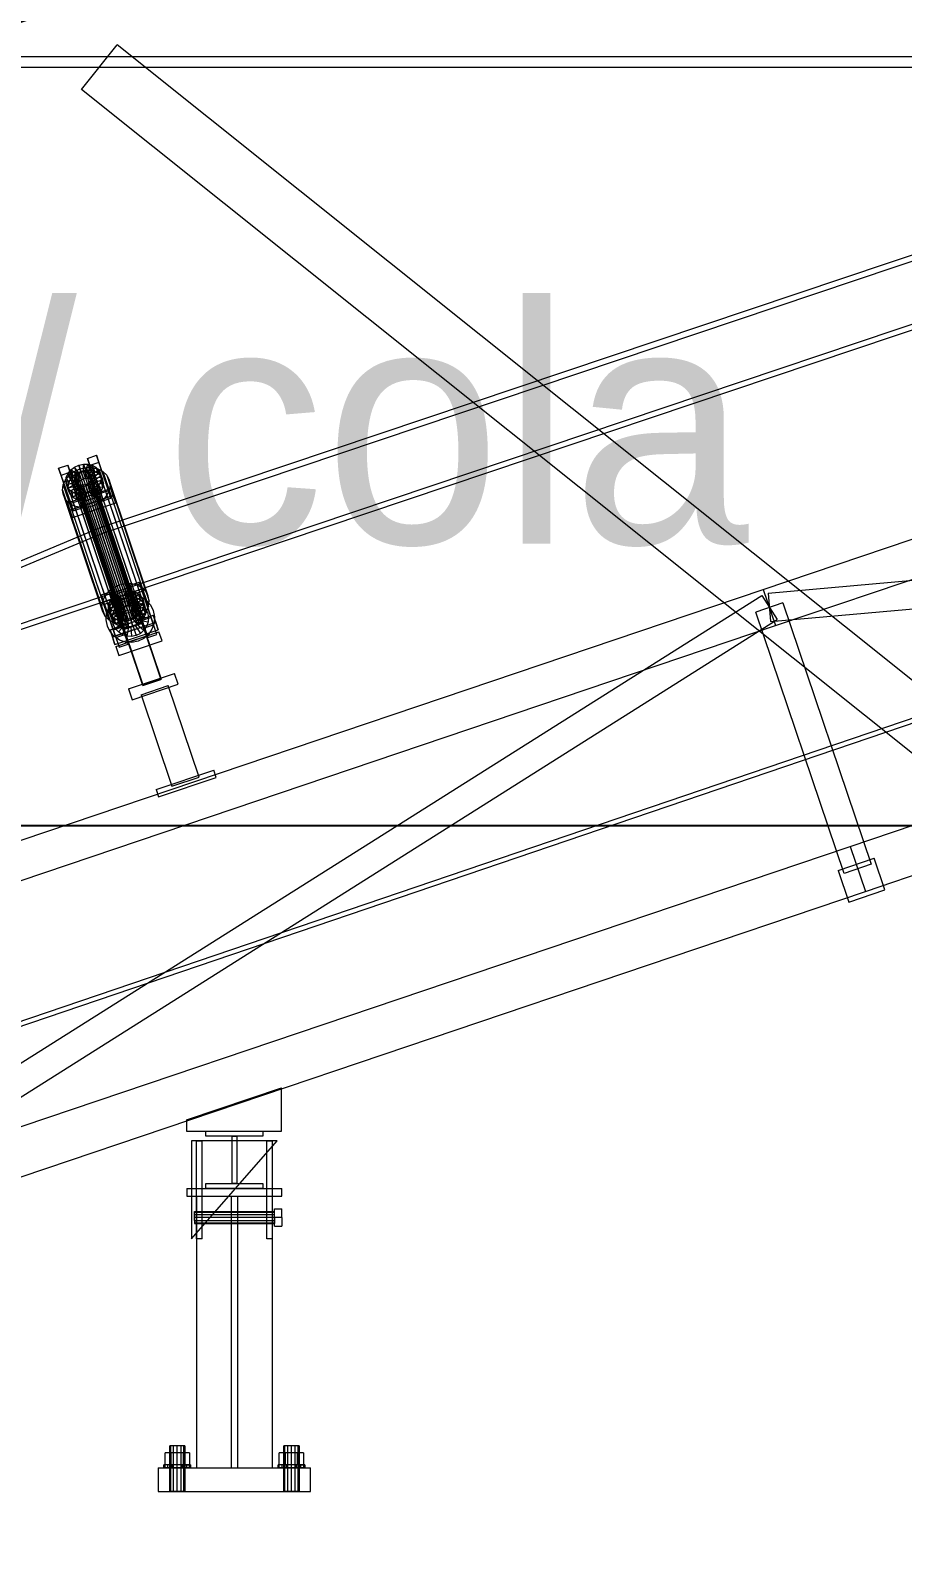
# Model space of a CAD drawing. Header units: millimetres. Extents: x -191664 to 191490, y -197311 to 10263.
# Drawn here: x 2700 to 3616, y -76 to 1535 of the extents above; entities that cross this region are included whole.
import ezdxf

# ---------------------------------------------------------------- set-up
doc = ezdxf.new("R2010")
doc.units = ezdxf.units.MM
for name, color, linetype, lineweight in [('COTAS_ENVOLVENTE_P', 1, 'Continuous', 0), ('COTAS_O', 1, 'Continuous', 0), ('COTAS_P', 1, 'Continuous', 0), ('lateral_C01', 7, 'Continuous', 0), ('lateral_tolva', 7, 'Continuous', 0), ('TEXTOS', 4, 'Continuous', 0)]:
    doc.layers.add(name, color=color, linetype=linetype, lineweight=lineweight)
doc.dimstyles.new('PLANTA_100', dxfattribs={"dimtxt": 250, "dimasz": 150, "dimexe": 150, "dimexo": 80, "dimgap": 100, "dimtad": 1, "dimtih": 1, "dimtoh": 1, "dimdec": 1, "dimdsep": 46, "dimcen": 0.09, "dimclrd": 1, "dimclre": 1, "dimclrt": 1, "dimadec": 0, "dimazin": 0, "dimtfac": 1, "dimtdec": 4, "dimtofl": 0, "dimtmove": 0, "dimatfit": 3, "dimfxl": 1, "dimtolj": 1, "dimtzin": 0, "dimarcsym": 0})

# ---------------------------------------------------------------- blocks, each defined once
blk = doc.blocks.new('*D4')
at = {"layer": 'COTAS_ENVOLVENTE_P', "color": 1, "lineweight": -2, "transparency": 16777216}
for p, q in [((0, -80), (0, -3250)), ((58855.1, -80), (58855.1, -3250)), ((150, -3100), (58705.1, -3100))]:
    blk.add_line(p, q, dxfattribs=at)
at = {"layer": 'COTAS_ENVOLVENTE_P', "color": 1, "transparency": 16777216}
for points in [[(150, -3075), (150, -3125), (0, -3100)], [(58705.1, -3075), (58705.1, -3125), (58855.1, -3100)]]:
    blk.add_solid(points, dxfattribs=at)
at = {"layer": 'Defpoints', "color": 0, "transparency": 16777216}
for p in [(0, 0), (58855.1, 0), (58855.1, -3100)]:
    blk.add_point(p, dxfattribs=at)
blk = doc.blocks.new('*D6')
at = {"layer": 'COTAS_P', "color": 1, "lineweight": -2, "transparency": 16777216}
for p, q in [((10918.9, 3565.8), (10640.4, 4390)), ((1835.3, 1255.9), (10546.3, 4199.9)), ((1923.7, 525.8), (1645.2, 1350))]:
    blk.add_line(p, q, dxfattribs=at)
at = {"layer": 'COTAS_P', "color": 1, "transparency": 16777216}
for points in [[(10538.3, 4223.6), (10554.3, 4176.2), (10688.4, 4247.9)], [(1827.3, 1279.6), (1843.3, 1232.2), (1693.2, 1207.9)]]:
    blk.add_solid(points, dxfattribs=at)
at = {"layer": 'Defpoints', "color": 0, "transparency": 16777216}
for p in [(10688.4, 4247.9), (10944.5, 3490.1), (1949.4, 450)]:
    blk.add_point(p, dxfattribs=at)
blk = doc.blocks.new('*D10')
at = {"layer": 'COTAS_O', "color": 1, "lineweight": -2, "transparency": 16777216}
for p, q in [((349.2, 1520), (349.2, 550)), ((3799.2, 1520), (3799.2, 550)), ((499.2, 700), (3649.2, 700))]:
    blk.add_line(p, q, dxfattribs=at)
at = {"layer": 'COTAS_O', "color": 1, "transparency": 16777216}
for points in [[(499.2, 725), (499.2, 675), (349.2, 700)], [(3649.2, 725), (3649.2, 675), (3799.2, 700)]]:
    blk.add_solid(points, dxfattribs=at)
at = {"layer": 'Defpoints', "color": 0, "transparency": 16777216}
for p in [(349.2, 1600), (3799.2, 1600), (3799.2, 700)]:
    blk.add_point(p, dxfattribs=at)
blk = doc.blocks.new('*D21')
at = {"layer": 'COTAS_P', "color": 1, "lineweight": -2, "transparency": 16777216}
for p, q in [((0, -80), (0, -2350)), ((58117.1, -80), (58117.1, -2350)), ((150, -2200), (57967.1, -2200))]:
    blk.add_line(p, q, dxfattribs=at)
at = {"layer": 'COTAS_P', "color": 1, "transparency": 16777216}
for points in [[(150, -2175), (150, -2225), (0, -2200)], [(57967.1, -2175), (57967.1, -2225), (58117.1, -2200)]]:
    blk.add_solid(points, dxfattribs=at)
at = {"layer": 'Defpoints', "color": 0, "transparency": 16777216}
for p in [(0, 0), (58117.1, 0), (58117.1, -2200)]:
    blk.add_point(p, dxfattribs=at)

msp = doc.modelspace()

# ---------------------------------------------------------------- linework, layer by layer
at = {"layer": 'lateral_C01', "color": 251, "true_color": 0x586d65}
for p, q in [((2012.49, 264.24), (11002.45, 3319.63)), ((2014.1, 259.5), (11004.06, 3314.9))]:
    msp.add_line(p, q, dxfattribs=at)
at = {"layer": 'lateral_C01', "color": 139, "true_color": 0x345e4e}
for p, q in [((3701.64, 1324.81), (2772.69, 1012.62)), ((2774.6, 1006.93), (3703.55, 1319.12)), ((2794.62, 947.38), (3723.56, 1259.56)), ((3725.48, 1253.87), (2796.53, 941.69)), ((2772.69, 1012.62), (1884.95, 641.67)), ((1886.86, 635.98), (2774.6, 1006.93)), ((2794.62, 947.38), (2772.69, 1012.62)), ((2772.69, 1012.62), (2774.6, 1006.93)), ((2774.6, 1006.93), (2796.53, 941.69)), ((1884.95, 641.67), (2794.62, 947.38)), ((2796.53, 941.69), (1886.86, 635.98))]:
    msp.add_line(p, q, dxfattribs=at)
at = {"layer": 'lateral_C01', "color": 139, "true_color": 0x354b57}
for p, q in [((3469.93, 948.07), (4606.77, 1332.28)), ((3482.74, 910.17), (4619.57, 1294.38)), ((2759.66, 1085.78), (2769.13, 1088.98)), ((2762.22, 1078.17), (2759.66, 1085.78)), ((2759.66, 1085.78), (2772.28, 1048.54)), ((2771.69, 1081.37), (2762.22, 1078.17)), ((2769.13, 1088.98), (2771.69, 1081.37)), ((2781.75, 1051.74), (2769.13, 1088.98)), ((2771.69, 1081.37), (2784.31, 1044.13)), ((2729.34, 1075.53), (2738.82, 1078.74)), ((2731.9, 1067.92), (2729.34, 1075.53)), ((2729.34, 1075.53), (2741.96, 1038.29)), ((2741.37, 1071.12), (2731.9, 1067.92)), ((2744.52, 1030.68), (2731.9, 1067.92)), ((2738.82, 1078.74), (2741.37, 1071.12)), ((2751.44, 1041.5), (2738.82, 1078.74)), ((2741.37, 1071.12), (2754, 1033.88)), ((2774.84, 1040.93), (2762.22, 1078.17)), ((2738.6, 1038.89), (2784.07, 1054.25)), ((2781.75, 1051.74), (2772.28, 1048.54)), ((2772.28, 1048.54), (2774.84, 1040.93)), ((2784.31, 1044.13), (2781.75, 1051.74)), ((2784.07, 1054.25), (2786.63, 1046.64)), ((2786.7, 1046.5), (2784.07, 1054.25)), ((3475.01, 944.06), (4704.69, 1053.54)), ((3561.18, 678.07), (4698.01, 1062.28)), ((2741.15, 1031.27), (2738.6, 1038.89)), ((2738.6, 1038.89), (2741.22, 1031.13)), ((2786.63, 1046.64), (2741.15, 1031.27)), ((2786.7, 1046.5), (2741.22, 1031.13)), ((2751.44, 1041.5), (2741.96, 1038.29)), ((2741.96, 1038.29), (2744.52, 1030.68)), ((2743.78, 1023.52), (2789.26, 1038.88)), ((2744.52, 1030.68), (2754, 1033.88)), ((2754, 1033.88), (2751.44, 1041.5)), ((2753.1, 1039.68), (2772.04, 1046.09)), ((2753.18, 1039.44), (2753.1, 1039.68)), ((2817.97, 847.73), (2753.1, 1039.68)), ((2772.13, 1045.85), (2753.18, 1039.44)), ((2818.05, 847.49), (2753.18, 1039.44)), ((2772.04, 1046.09), (2772.13, 1045.85)), ((2836.92, 854.14), (2772.04, 1046.09)), ((2772.13, 1045.85), (2837, 853.9)), ((2774.84, 1040.93), (2784.31, 1044.13)), ((2786.63, 1046.64), (2789.26, 1038.88)), ((2789.26, 1038.88), (2786.7, 1046.5)), ((2743.78, 1023.52), (2741.15, 1031.27)), ((2741.22, 1031.13), (2743.78, 1023.52)), ((3477.67, 914.18), (4707.35, 1023.66)), ((3577.19, 630.7), (4714.02, 1014.91)), ((2804.42, 952.57), (2813.9, 955.78)), ((2806.98, 944.96), (2804.42, 952.57)), ((2804.42, 952.57), (2817.04, 915.33)), ((2813.9, 955.78), (2816.46, 948.16)), ((2826.52, 918.54), (2813.9, 955.78)), ((2333.1, 563.86), (3469.93, 948.07)), ((2424.35, 282.86), (3468.33, 941.81)), ((2774.11, 942.33), (2783.58, 945.53)), ((2776.67, 934.72), (2774.11, 942.33)), ((2774.11, 942.33), (2786.73, 905.09)), ((2786.14, 937.92), (2776.67, 934.72)), ((2777.4, 932.69), (2786.88, 935.89)), ((2783.58, 945.53), (2786.14, 937.92)), ((2796.2, 908.29), (2783.58, 945.53)), ((2786.14, 937.92), (2798.76, 900.68)), ((2802.24, 890.42), (2786.88, 935.89)), ((2816.46, 948.16), (2806.98, 944.96)), ((2819.6, 907.72), (2806.98, 944.96)), ((2807.72, 942.94), (2817.19, 946.14)), ((2807.72, 942.94), (2823.09, 897.46)), ((2816.46, 948.16), (2829.08, 910.92)), ((2832.56, 900.66), (2817.19, 946.14)), ((3468.33, 941.81), (3484.34, 916.44)), ((3469.93, 948.07), (3482.74, 910.17)), ((3475.01, 944.06), (3477.67, 914.18)), ((2789.29, 897.48), (2776.67, 934.72)), ((2777.4, 932.69), (2792.77, 887.22)), ((2783.36, 905.68), (2828.83, 921.05)), ((2828.83, 921.05), (2831.39, 913.44)), ((2831.46, 913.29), (2828.83, 921.05)), ((3490.55, 933.92), (3462.13, 924.32)), ((3554.98, 649.58), (3462.13, 924.32)), ((3490.55, 933.92), (3583.4, 659.19)), ((2345.91, 525.97), (3482.74, 910.17)), ((2440.36, 257.49), (3484.34, 916.44)), ((2785.92, 898.07), (2783.36, 905.68)), ((2783.36, 905.68), (2785.99, 897.92)), ((2831.39, 913.44), (2785.92, 898.07)), ((2831.46, 913.29), (2785.99, 897.92)), ((2796.2, 908.29), (2786.73, 905.09)), ((2786.73, 905.09), (2789.29, 897.48)), ((2788.55, 890.31), (2834.02, 905.68)), ((2789.29, 888.15), (2834.76, 903.52)), ((2798.76, 900.68), (2796.2, 908.29)), ((2797.77, 906.75), (2816.72, 913.15)), ((2798.04, 905.96), (2797.77, 906.75)), ((2817.65, 847.93), (2797.77, 906.75)), ((2816.98, 912.37), (2798.04, 905.96)), ((2817.92, 847.14), (2798.04, 905.96)), ((2816.72, 913.15), (2816.98, 912.37)), ((2836.6, 854.33), (2816.72, 913.15)), ((2816.98, 912.37), (2836.87, 853.55)), ((2826.52, 918.54), (2817.04, 915.33)), ((2817.04, 915.33), (2819.6, 907.72)), ((2819.6, 907.72), (2829.08, 910.92)), ((2829.08, 910.92), (2826.52, 918.54)), ((2831.39, 913.44), (2834.02, 905.68)), ((2834.02, 905.68), (2831.46, 913.29)), ((2837.96, 894.05), (2834.76, 903.52)), ((2788.55, 890.31), (2785.92, 898.07)), ((2785.99, 897.92), (2788.55, 890.31)), ((2789.29, 897.48), (2798.76, 900.68)), ((2789.29, 888.15), (2792.49, 878.68)), ((2792.49, 878.68), (2837.96, 894.05)), ((2792.77, 887.22), (2802.24, 890.42)), ((2821.5, 899.04), (2802.55, 892.63)), ((2817.79, 847.54), (2802.55, 892.63)), ((2821.5, 899.04), (2836.74, 853.94)), ((2823.09, 897.46), (2832.56, 900.66)), ((2802.88, 843.56), (2851.01, 859.82)), ((2836.6, 854.33), (2817.65, 847.93)), ((2836.87, 853.55), (2836.6, 854.33)), ((2854.85, 848.45), (2851.01, 859.82)), ((2802.88, 843.56), (2806.72, 832.19)), ((2806.72, 832.19), (2854.85, 848.45)), ((2815.94, 837.41), (2844.36, 847.02)), ((2817.65, 847.93), (2817.92, 847.14)), ((2836.74, 853.94), (2817.79, 847.54)), ((2817.92, 847.14), (2836.87, 853.55)), ((2836.92, 854.14), (2817.97, 847.73)), ((2817.97, 847.73), (2818.05, 847.49)), ((2818.05, 847.49), (2837, 853.9)), ((2837, 853.9), (2836.92, 854.14)), ((2876.88, 750.8), (2844.36, 847.02)), ((2815.94, 837.41), (2848.45, 741.2)), ((2831.71, 737.65), (2892.34, 758.14)), ((2894.9, 750.56), (2892.34, 758.14)), ((2834.27, 730.07), (2894.9, 750.56)), ((2848.45, 741.2), (2876.88, 750.8)), ((2831.71, 737.65), (2834.27, 730.07)), ((2424.35, 293.86), (3561.18, 678.07)), ((3561.18, 678.07), (3577.19, 630.7)), ((3548.64, 652.72), (3586.54, 665.53)), ((3597.74, 632.37), (3586.54, 665.53)), ((3548.64, 652.72), (3559.85, 619.56)), ((3583.4, 659.19), (3554.98, 649.58)), ((2440.36, 246.49), (3577.19, 630.7)), ((3559.85, 619.56), (3597.74, 632.37)), ((2884.04, 373.63), (2884.04, 378.63)), ((2884.04, 378.63), (2944.04, 378.63)), ((2944.04, 373.63), (2884.04, 373.63)), ((2911.54, 323.63), (2911.54, 373.63)), ((2911.54, 373.63), (2916.54, 373.63)), ((2916.54, 373.63), (2916.54, 323.63)), ((2944.04, 378.63), (2944.04, 373.63)), ((2884.04, 318.63), (2884.04, 323.63)), ((2884.04, 323.63), (2944.04, 323.63)), ((2916.54, 323.63), (2911.54, 323.63)), ((2944.04, 323.63), (2944.04, 318.63)), ((2874.04, 310.63), (2954.04, 310.63)), ((2874.04, 310.63), (2874.04, 25)), ((2944.04, 318.63), (2884.04, 318.63)), ((2910.54, 310.63), (2917.54, 310.63)), ((2910.54, 310.63), (2910.54, 25)), ((2917.54, 25), (2917.54, 310.63)), ((2954.04, 25), (2954.04, 310.63)), ((2874.04, 25), (2954.04, 25)), ((2910.54, 25), (2917.54, 25))]:
    msp.add_line(p, q, dxfattribs=at)
at = {"layer": 'lateral_C01', "color": 252, "true_color": 0x83939a}
for p, q in [((2736.65, 1063.35), (2740.58, 1068.17)), ((2740.58, 1068.17), (2745.71, 1072.1)), ((2740.58, 1068.17), (2781.69, 945.84)), ((2745.71, 1072.1), (2751.71, 1074.88)), ((2745.71, 1072.1), (2786.82, 949.77)), ((2751.71, 1074.88), (2758.17, 1076.31)), ((2751.71, 1074.88), (2792.82, 952.54)), ((2758.17, 1076.31), (2764.64, 1076.3)), ((2758.17, 1076.31), (2799.28, 953.98)), ((2764.64, 1076.3), (2770.68, 1074.85)), ((2764.64, 1076.3), (2805.75, 953.97)), ((2770.68, 1074.85), (2775.89, 1072.07)), ((2770.68, 1074.85), (2811.8, 952.52)), ((2775.89, 1072.07), (2779.91, 1068.13)), ((2775.89, 1072.07), (2817, 949.73)), ((2779.91, 1068.13), (2782.45, 1063.3)), ((2779.91, 1068.13), (2821.02, 945.79)), ((2733.42, 1052.42), (2734.21, 1057.98)), ((2734.33, 1047.04), (2733.42, 1052.42)), ((2733.42, 1052.42), (2774.53, 930.08)), ((2734.21, 1057.98), (2736.65, 1063.35)), ((2734.21, 1057.98), (2775.32, 935.65)), ((2736.65, 1063.35), (2777.77, 941.02)), ((2782.57, 1052.36), (2780.13, 1046.99)), ((2782.45, 1063.3), (2783.36, 1057.93)), ((2823.57, 940.97), (2782.45, 1063.3)), ((2783.36, 1057.93), (2782.57, 1052.36)), ((2782.57, 1052.36), (2823.68, 930.03)), ((2783.36, 1057.93), (2824.47, 935.59)), ((2736.88, 1042.22), (2734.33, 1047.04)), ((2734.33, 1047.04), (2775.44, 924.71)), ((2740.89, 1038.27), (2736.88, 1042.22)), ((2736.88, 1042.22), (2777.99, 919.88)), ((2746.1, 1035.49), (2740.89, 1038.27)), ((2740.89, 1038.27), (2782, 915.94)), ((2752.14, 1034.04), (2746.1, 1035.49)), ((2746.1, 1035.49), (2787.21, 913.15)), ((2758.61, 1034.03), (2752.14, 1034.04)), ((2752.14, 1034.04), (2793.25, 911.71)), ((2765.07, 1035.46), (2758.61, 1034.03)), ((2758.61, 1034.03), (2799.73, 911.7)), ((2771.07, 1038.24), (2765.07, 1035.46)), ((2765.07, 1035.46), (2806.18, 913.13)), ((2776.21, 1042.17), (2771.07, 1038.24)), ((2771.07, 1038.24), (2812.18, 915.91)), ((2780.13, 1046.99), (2776.21, 1042.17)), ((2776.21, 1042.17), (2817.32, 919.84)), ((2780.13, 1046.99), (2821.24, 924.66)), ((2792.82, 952.54), (2786.82, 949.77)), ((2799.28, 953.98), (2792.82, 952.54)), ((2805.75, 953.97), (2799.28, 953.98)), ((2811.8, 952.52), (2805.75, 953.97)), ((2817, 949.73), (2811.8, 952.52)), ((2775.32, 935.65), (2774.53, 930.08)), ((2777.77, 941.02), (2775.32, 935.65)), ((2781.69, 945.84), (2777.77, 941.02)), ((2786.82, 949.77), (2781.69, 945.84)), ((2785.59, 934.4), (2790.58, 938.76)), ((2790.58, 938.76), (2796.53, 941.69)), ((2796.53, 941.69), (2803.03, 942.97)), ((2803.03, 942.97), (2809.65, 942.53)), ((2809.65, 942.53), (2815.93, 940.39)), ((2815.93, 940.39), (2821.43, 936.7)), ((2821.02, 945.79), (2817, 949.73)), ((2823.57, 940.97), (2821.02, 945.79)), ((2821.43, 936.7), (2825.8, 931.71)), ((2824.47, 935.59), (2823.57, 940.97)), ((2823.68, 930.03), (2824.47, 935.59)), ((2774.53, 930.08), (2775.44, 924.71)), ((2775.44, 924.71), (2777.99, 919.88)), ((2777.99, 919.88), (2782, 915.94)), ((2779.31, 916), (2779.76, 922.61)), ((2779.76, 922.61), (2781.9, 928.89)), ((2781.9, 928.89), (2785.59, 934.4)), ((2812.18, 915.91), (2817.32, 919.84)), ((2817.32, 919.84), (2821.24, 924.66)), ((2821.24, 924.66), (2823.68, 930.03)), ((2825.8, 931.71), (2828.72, 925.76)), ((2828.72, 925.76), (2830.01, 919.25)), ((2830.01, 919.25), (2829.57, 912.64)), ((2780.6, 909.49), (2779.31, 916)), ((2783.52, 903.54), (2780.6, 909.49)), ((2782, 915.94), (2787.21, 913.15)), ((2787.89, 898.55), (2783.52, 903.54)), ((2787.21, 913.15), (2793.25, 911.71)), ((2793.25, 911.71), (2799.73, 911.7)), ((2799.73, 911.7), (2806.18, 913.13)), ((2806.18, 913.13), (2812.18, 915.91)), ((2827.43, 906.36), (2823.74, 900.85)), ((2829.57, 912.64), (2827.43, 906.36)), ((2793.4, 894.86), (2787.89, 898.55)), ((2799.67, 892.72), (2793.4, 894.86)), ((2806.29, 892.28), (2799.67, 892.72)), ((2812.79, 893.56), (2806.29, 892.28)), ((2818.74, 896.49), (2812.79, 893.56)), ((2823.74, 900.85), (2818.74, 896.49))]:
    msp.add_line(p, q, dxfattribs=at)
at = {"layer": 'lateral_C01', "color": 155, "true_color": 0x617580}
for p, q in [((2736.79, 1061.81), (2737.38, 1065.97)), ((2737.38, 1065.97), (2739.21, 1069.99)), ((2746.9, 1064.87), (2737.38, 1065.97)), ((2737.38, 1065.97), (2739.57, 1059.45)), ((2739.21, 1069.99), (2742.14, 1073.59)), ((2747.77, 1066.77), (2739.21, 1069.99)), ((2739.21, 1069.99), (2741.4, 1063.47)), ((2744.33, 1067.07), (2741.4, 1063.47)), ((2742.14, 1073.59), (2745.98, 1076.53)), ((2749.16, 1068.48), (2742.14, 1073.59)), ((2742.14, 1073.59), (2744.33, 1067.07)), ((2748.18, 1070.01), (2744.33, 1067.07)), ((2744.33, 1067.07), (2751.35, 1061.95)), ((2745.98, 1076.53), (2750.47, 1078.61)), ((2750.98, 1069.87), (2745.98, 1076.53)), ((2745.98, 1076.53), (2748.18, 1070.01)), ((2746.9, 1064.87), (2746.62, 1062.89)), ((2747.77, 1066.77), (2746.9, 1064.87)), ((2749.09, 1058.34), (2746.9, 1064.87)), ((2749.16, 1068.48), (2747.77, 1066.77)), ((2749.96, 1060.24), (2747.77, 1066.77)), ((2752.66, 1072.09), (2748.18, 1070.01)), ((2748.18, 1070.01), (2753.17, 1063.34)), ((2750.98, 1069.87), (2749.16, 1068.48)), ((2751.35, 1061.95), (2749.16, 1068.48)), ((2750.47, 1078.61), (2755.3, 1079.68)), ((2753.1, 1070.85), (2750.47, 1078.61)), ((2750.47, 1078.61), (2752.66, 1072.09)), ((2753.1, 1070.85), (2750.98, 1069.87)), ((2753.17, 1063.34), (2750.98, 1069.87)), ((2757.49, 1073.16), (2752.66, 1072.09)), ((2752.66, 1072.09), (2755.29, 1064.33)), ((2755.39, 1071.36), (2753.1, 1070.85)), ((2755.29, 1064.33), (2753.1, 1070.85)), ((2753.17, 1063.34), (2755.29, 1064.33)), ((2755.29, 1064.33), (2757.58, 1064.84)), ((2755.39, 1071.36), (2755.3, 1079.68)), ((2755.3, 1079.68), (2760.14, 1079.68)), ((2755.3, 1079.68), (2757.49, 1073.16)), ((2757.68, 1071.36), (2755.39, 1071.36)), ((2757.58, 1064.84), (2755.39, 1071.36)), ((2762.33, 1073.15), (2757.49, 1073.16)), ((2757.49, 1073.16), (2757.58, 1064.84)), ((2757.58, 1064.84), (2759.87, 1064.83)), ((2757.68, 1071.36), (2760.14, 1079.68)), ((2759.82, 1070.84), (2757.68, 1071.36)), ((2759.87, 1064.83), (2757.68, 1071.36)), ((2759.82, 1070.84), (2764.66, 1078.59)), ((2761.67, 1069.86), (2759.82, 1070.84)), ((2762.02, 1064.32), (2759.82, 1070.84)), ((2762.33, 1073.15), (2759.87, 1064.83)), ((2759.87, 1064.83), (2762.02, 1064.32)), ((2760.14, 1079.68), (2764.66, 1078.59)), ((2760.14, 1079.68), (2762.33, 1073.15)), ((2761.67, 1069.86), (2768.56, 1076.51)), ((2763.09, 1068.46), (2761.67, 1069.86)), ((2763.86, 1063.33), (2761.67, 1069.86)), ((2766.86, 1072.07), (2762.02, 1064.32)), ((2762.02, 1064.32), (2763.86, 1063.33)), ((2766.86, 1072.07), (2762.33, 1073.15)), ((2763.09, 1068.46), (2771.56, 1073.56)), ((2763.99, 1066.75), (2763.09, 1068.46)), ((2765.28, 1061.94), (2763.09, 1068.46)), ((2770.75, 1069.98), (2763.86, 1063.33)), ((2773.47, 1069.95), (2763.99, 1066.75)), ((2763.99, 1066.75), (2766.19, 1060.23)), ((2764.32, 1064.85), (2763.99, 1066.75)), ((2764.03, 1062.87), (2764.32, 1064.85)), ((2764.32, 1064.85), (2774.15, 1065.93)), ((2766.51, 1058.32), (2764.32, 1064.85)), ((2764.66, 1078.59), (2768.56, 1076.51)), ((2764.66, 1078.59), (2766.86, 1072.07)), ((2773.75, 1067.04), (2765.28, 1061.94)), ((2770.75, 1069.98), (2766.86, 1072.07)), ((2768.56, 1076.51), (2771.56, 1073.56)), ((2768.56, 1076.51), (2770.75, 1069.98)), ((2773.75, 1067.04), (2770.75, 1069.98)), ((2771.56, 1073.56), (2773.47, 1069.95)), ((2771.56, 1073.56), (2773.75, 1067.04)), ((2775.66, 1063.43), (2773.47, 1069.95)), ((2773.47, 1069.95), (2774.15, 1065.93)), ((2774.15, 1065.93), (2773.55, 1061.77)), ((2775.66, 1063.43), (2773.75, 1067.04)), ((2774.15, 1065.93), (2776.34, 1059.41)), ((2746.62, 1062.89), (2736.79, 1061.81)), ((2736.79, 1061.81), (2738.98, 1055.28)), ((2737.47, 1057.79), (2736.79, 1061.81)), ((2746.94, 1060.99), (2737.47, 1057.79)), ((2737.47, 1057.79), (2739.66, 1051.26)), ((2739.37, 1054.18), (2737.47, 1057.79)), ((2739.57, 1059.45), (2738.98, 1055.28)), ((2738.98, 1055.28), (2748.81, 1056.37)), ((2738.98, 1055.28), (2739.66, 1051.26)), ((2747.84, 1059.28), (2739.37, 1054.18)), ((2739.37, 1054.18), (2741.57, 1047.65)), ((2742.38, 1051.23), (2739.37, 1054.18)), ((2741.4, 1063.47), (2739.57, 1059.45)), ((2739.57, 1059.45), (2749.09, 1058.34)), ((2739.66, 1051.26), (2749.13, 1054.46)), ((2739.66, 1051.26), (2741.57, 1047.65)), ((2741.4, 1063.47), (2749.96, 1060.24)), ((2741.57, 1047.65), (2750.04, 1052.75)), ((2741.57, 1047.65), (2744.57, 1044.71)), ((2749.27, 1057.88), (2742.38, 1051.23)), ((2742.38, 1051.23), (2744.57, 1044.71)), ((2746.27, 1049.15), (2742.38, 1051.23)), ((2744.57, 1044.71), (2751.46, 1051.36)), ((2751.11, 1056.89), (2746.27, 1049.15)), ((2746.27, 1049.15), (2748.46, 1042.62)), ((2750.79, 1048.06), (2746.27, 1049.15)), ((2748.81, 1056.37), (2746.62, 1062.89)), ((2746.62, 1062.89), (2746.94, 1060.99)), ((2749.13, 1054.46), (2746.94, 1060.99)), ((2746.94, 1060.99), (2747.84, 1059.28)), ((2750.04, 1052.75), (2747.84, 1059.28)), ((2747.84, 1059.28), (2749.27, 1057.88)), ((2748.46, 1042.62), (2753.3, 1050.37)), ((2748.81, 1056.37), (2749.09, 1058.34)), ((2749.13, 1054.46), (2748.81, 1056.37)), ((2749.09, 1058.34), (2749.96, 1060.24)), ((2750.04, 1052.75), (2749.13, 1054.46)), ((2751.46, 1051.36), (2749.27, 1057.88)), ((2749.27, 1057.88), (2751.11, 1056.89)), ((2749.96, 1060.24), (2751.35, 1061.95)), ((2751.46, 1051.36), (2750.04, 1052.75)), ((2753.25, 1056.38), (2750.79, 1048.06)), ((2750.79, 1048.06), (2752.99, 1041.54)), ((2755.63, 1048.06), (2750.79, 1048.06)), ((2753.3, 1050.37), (2751.11, 1056.89)), ((2751.11, 1056.89), (2753.25, 1056.38)), ((2751.35, 1061.95), (2753.17, 1063.34)), ((2753.3, 1050.37), (2751.46, 1051.36)), ((2752.99, 1041.54), (2755.45, 1049.86)), ((2755.45, 1049.86), (2753.25, 1056.38)), ((2753.25, 1056.38), (2755.55, 1056.38)), ((2755.45, 1049.86), (2753.3, 1050.37)), ((2757.74, 1049.86), (2755.45, 1049.86)), ((2755.55, 1056.38), (2757.83, 1056.89)), ((2755.55, 1056.38), (2755.63, 1048.06)), ((2757.74, 1049.86), (2755.55, 1056.38)), ((2760.46, 1049.13), (2755.63, 1048.06)), ((2755.63, 1048.06), (2757.83, 1041.53)), ((2760.03, 1050.36), (2757.74, 1049.86)), ((2757.83, 1041.53), (2757.74, 1049.86)), ((2757.83, 1056.89), (2759.96, 1057.87)), ((2757.83, 1056.89), (2760.46, 1049.13)), ((2760.03, 1050.36), (2757.83, 1056.89)), ((2759.96, 1057.87), (2761.78, 1059.26)), ((2759.96, 1057.87), (2764.95, 1051.21)), ((2762.15, 1051.35), (2759.96, 1057.87)), ((2762.15, 1051.35), (2760.03, 1050.36)), ((2762.66, 1042.6), (2760.03, 1050.36)), ((2764.95, 1051.21), (2760.46, 1049.13)), ((2760.46, 1049.13), (2762.66, 1042.6)), ((2761.78, 1059.26), (2763.17, 1060.97)), ((2761.78, 1059.26), (2768.79, 1054.15)), ((2763.97, 1052.74), (2761.78, 1059.26)), ((2763.97, 1052.74), (2762.15, 1051.35)), ((2767.14, 1044.68), (2762.15, 1051.35)), ((2763.17, 1060.97), (2764.03, 1062.87)), ((2763.17, 1060.97), (2771.73, 1057.75)), ((2765.36, 1054.45), (2763.17, 1060.97)), ((2763.86, 1063.33), (2765.28, 1061.94)), ((2765.36, 1054.45), (2763.97, 1052.74)), ((2770.99, 1047.62), (2763.97, 1052.74)), ((2764.03, 1062.87), (2773.55, 1061.77)), ((2766.23, 1056.35), (2764.03, 1062.87)), ((2768.79, 1054.15), (2764.95, 1051.21)), ((2764.95, 1051.21), (2767.14, 1044.68)), ((2765.28, 1061.94), (2766.19, 1060.23)), ((2766.23, 1056.35), (2765.36, 1054.45)), ((2773.92, 1051.22), (2765.36, 1054.45)), ((2766.19, 1060.23), (2775.66, 1063.43)), ((2766.19, 1060.23), (2766.51, 1058.32)), ((2766.51, 1058.32), (2766.23, 1056.35)), ((2775.75, 1055.24), (2766.23, 1056.35)), ((2776.34, 1059.41), (2766.51, 1058.32)), ((2767.14, 1044.68), (2770.99, 1047.62)), ((2771.73, 1057.75), (2768.79, 1054.15)), ((2768.79, 1054.15), (2770.99, 1047.62)), ((2770.99, 1047.62), (2773.92, 1051.22)), ((2773.55, 1061.77), (2771.73, 1057.75)), ((2771.73, 1057.75), (2773.92, 1051.22)), ((2773.55, 1061.77), (2775.75, 1055.24)), ((2773.92, 1051.22), (2775.75, 1055.24)), ((2776.34, 1059.41), (2775.66, 1063.43)), ((2775.75, 1055.24), (2776.34, 1059.41)), ((2744.57, 1044.71), (2748.46, 1042.62)), ((2748.46, 1042.62), (2752.99, 1041.54)), ((2752.99, 1041.54), (2757.83, 1041.53)), ((2757.83, 1041.53), (2762.66, 1042.6)), ((2762.66, 1042.6), (2767.14, 1044.68)), ((2782.15, 932.77), (2783.97, 936.79)), ((2783.97, 936.79), (2786.91, 940.39)), ((2792.53, 933.56), (2783.97, 936.79)), ((2783.97, 936.79), (2786.17, 930.26)), ((2786.91, 940.39), (2790.75, 943.33)), ((2793.92, 935.27), (2786.91, 940.39)), ((2786.91, 940.39), (2789.1, 933.86)), ((2792.94, 936.8), (2789.1, 933.86)), ((2790.75, 943.33), (2795.24, 945.4)), ((2795.74, 936.66), (2790.75, 943.33)), ((2790.75, 943.33), (2792.94, 936.8)), ((2793.92, 935.27), (2792.53, 933.56)), ((2797.43, 938.88), (2792.94, 936.8)), ((2792.94, 936.8), (2797.93, 930.14)), ((2795.74, 936.66), (2793.92, 935.27)), ((2796.11, 928.75), (2793.92, 935.27)), ((2794.13, 933.44), (2798.58, 935.62)), ((2795.24, 945.4), (2800.07, 946.48)), ((2797.87, 937.65), (2795.24, 945.4)), ((2795.24, 945.4), (2797.43, 938.88)), ((2797.87, 937.65), (2795.74, 936.66)), ((2797.93, 930.14), (2795.74, 936.66)), ((2802.26, 939.95), (2797.43, 938.88)), ((2797.43, 938.88), (2800.06, 931.12)), ((2800.15, 938.15), (2797.87, 937.65)), ((2800.06, 931.12), (2797.87, 937.65)), ((2798.58, 935.62), (2803.44, 936.59)), ((2801.78, 926.15), (2798.58, 935.62)), ((2800.15, 938.15), (2800.07, 946.48)), ((2800.07, 946.48), (2804.91, 946.47)), ((2800.07, 946.48), (2802.26, 939.95)), ((2802.45, 938.15), (2800.15, 938.15)), ((2802.35, 931.63), (2800.15, 938.15)), ((2807.1, 939.95), (2802.26, 939.95)), ((2802.26, 939.95), (2802.35, 931.63)), ((2802.45, 938.15), (2804.91, 946.47)), ((2804.59, 937.64), (2802.45, 938.15)), ((2804.64, 931.63), (2802.45, 938.15)), ((2804.08, 926.61), (2803.44, 936.59)), ((2803.44, 936.59), (2808.39, 936.25)), ((2804.59, 937.64), (2809.43, 945.39)), ((2806.43, 936.65), (2804.59, 937.64)), ((2806.78, 931.11), (2804.59, 937.64)), ((2807.1, 939.95), (2804.64, 931.63)), ((2804.91, 946.47), (2809.43, 945.39)), ((2804.91, 946.47), (2807.1, 939.95)), ((2806.43, 936.65), (2813.32, 943.3)), ((2807.86, 935.25), (2806.43, 936.65)), ((2808.63, 930.13), (2806.43, 936.65)), ((2806.43, 926.45), (2808.39, 936.25)), ((2811.62, 938.86), (2806.78, 931.11)), ((2811.62, 938.86), (2807.1, 939.95)), ((2807.86, 935.25), (2816.33, 940.36)), ((2808.76, 933.55), (2807.86, 935.25)), ((2810.05, 928.73), (2807.86, 935.25)), ((2808.39, 936.25), (2813.09, 934.65)), ((2815.52, 936.78), (2808.63, 930.13)), ((2818.23, 936.75), (2808.76, 933.55)), ((2809.43, 945.39), (2813.32, 943.3)), ((2809.43, 945.39), (2811.62, 938.86)), ((2815.52, 936.78), (2811.62, 938.86)), ((2813.32, 943.3), (2816.33, 940.36)), ((2813.32, 943.3), (2815.52, 936.78)), ((2818.52, 933.83), (2815.52, 936.78)), ((2816.33, 940.36), (2818.23, 936.75)), ((2816.33, 940.36), (2818.52, 933.83)), ((2820.43, 930.22), (2818.23, 936.75)), ((2818.23, 936.75), (2818.91, 932.73)), ((2781.55, 928.6), (2782.15, 932.77)), ((2791.39, 929.69), (2781.55, 928.6)), ((2781.55, 928.6), (2783.75, 922.08)), ((2782.23, 924.58), (2781.55, 928.6)), ((2791.67, 931.66), (2782.15, 932.77)), ((2782.15, 932.77), (2784.34, 926.24)), ((2791.71, 927.78), (2782.23, 924.58)), ((2782.23, 924.58), (2784.43, 918.06)), ((2784.14, 920.97), (2782.23, 924.58)), ((2784.34, 926.24), (2783.75, 922.08)), ((2783.75, 922.08), (2793.58, 923.16)), ((2783.75, 922.08), (2784.43, 918.06)), ((2792.61, 926.07), (2784.14, 920.97)), ((2784.14, 920.97), (2786.33, 914.45)), ((2787.14, 918.03), (2784.14, 920.97)), ((2786.17, 930.26), (2784.34, 926.24)), ((2784.34, 926.24), (2793.86, 925.14)), ((2784.43, 918.06), (2793.9, 921.26)), ((2785.7, 916.41), (2786.03, 921.36)), ((2786.03, 921.36), (2787.63, 926.05)), ((2795.84, 919.39), (2786.03, 921.36)), ((2789.1, 933.86), (2786.17, 930.26)), ((2786.17, 930.26), (2794.72, 927.04)), ((2786.33, 914.45), (2794.8, 919.55)), ((2794.03, 924.68), (2787.14, 918.03)), ((2787.63, 926.05), (2790.39, 930.17)), ((2796.59, 921.62), (2787.63, 926.05)), ((2789.1, 933.86), (2796.11, 928.75)), ((2790.39, 930.17), (2794.13, 933.44)), ((2797.9, 923.57), (2790.39, 930.17)), ((2795.88, 923.69), (2791.04, 915.94)), ((2791.67, 931.66), (2791.39, 929.69)), ((2793.58, 923.16), (2791.39, 929.69)), ((2791.39, 929.69), (2791.71, 927.78)), ((2792.53, 933.56), (2791.67, 931.66)), ((2793.86, 925.14), (2791.67, 931.66)), ((2793.9, 921.26), (2791.71, 927.78)), ((2791.71, 927.78), (2792.61, 926.07)), ((2794.72, 927.04), (2792.53, 933.56)), ((2794.8, 919.55), (2792.61, 926.07)), ((2792.61, 926.07), (2794.03, 924.68)), ((2793.58, 923.16), (2793.86, 925.14)), ((2793.9, 921.26), (2793.58, 923.16)), ((2793.86, 925.14), (2794.72, 927.04)), ((2794.8, 919.55), (2793.9, 921.26)), ((2796.23, 918.15), (2794.03, 924.68)), ((2794.03, 924.68), (2795.88, 923.69)), ((2799.67, 925.11), (2794.13, 933.44)), ((2794.72, 927.04), (2796.11, 928.75)), ((2796.23, 918.15), (2794.8, 919.55)), ((2798.02, 923.18), (2795.56, 914.86)), ((2798.07, 917.17), (2795.88, 923.69)), ((2795.88, 923.69), (2798.02, 923.18)), ((2796.11, 928.75), (2797.93, 930.14)), ((2797.93, 930.14), (2800.06, 931.12)), ((2800.21, 916.65), (2798.02, 923.18)), ((2798.02, 923.18), (2800.31, 923.17)), ((2800.06, 931.12), (2802.35, 931.63)), ((2800.31, 923.17), (2802.6, 923.68)), ((2800.31, 923.17), (2800.4, 914.85)), ((2802.5, 916.65), (2800.31, 923.17)), ((2802.35, 931.63), (2804.64, 931.63)), ((2802.6, 923.68), (2804.73, 924.67)), ((2802.6, 923.68), (2805.23, 915.92)), ((2804.79, 917.16), (2802.6, 923.68)), ((2804.64, 931.63), (2806.78, 931.11)), ((2804.73, 924.67), (2806.55, 926.06)), ((2804.73, 924.67), (2809.72, 918)), ((2806.92, 918.14), (2804.73, 924.67)), ((2806.55, 926.06), (2807.94, 927.76)), ((2806.55, 926.06), (2813.56, 920.94)), ((2808.74, 919.53), (2806.55, 926.06)), ((2806.78, 931.11), (2808.63, 930.13)), ((2808.74, 919.53), (2806.92, 918.14)), ((2807.94, 927.76), (2808.8, 929.67)), ((2807.94, 927.76), (2816.49, 924.54)), ((2810.13, 921.24), (2807.94, 927.76)), ((2808.63, 930.13), (2810.05, 928.73)), ((2808.65, 925.69), (2813.09, 934.65)), ((2810.13, 921.24), (2808.74, 919.53)), ((2815.75, 914.42), (2808.74, 919.53)), ((2808.76, 933.55), (2810.95, 927.02)), ((2809.08, 931.64), (2808.76, 933.55)), ((2808.8, 929.67), (2809.08, 931.64)), ((2808.8, 929.67), (2818.32, 928.56)), ((2810.99, 923.14), (2808.8, 929.67)), ((2809.08, 931.64), (2818.91, 932.73)), ((2811.27, 925.12), (2809.08, 931.64)), ((2813.56, 920.94), (2809.72, 918)), ((2818.52, 933.83), (2810.05, 928.73)), ((2810.05, 928.73), (2810.95, 927.02)), ((2810.99, 923.14), (2810.13, 921.24)), ((2818.69, 918.02), (2810.13, 921.24)), ((2810.6, 924.38), (2817.21, 931.89)), ((2810.95, 927.02), (2820.43, 930.22)), ((2810.95, 927.02), (2811.27, 925.12)), ((2811.27, 925.12), (2810.99, 923.14)), ((2820.51, 922.04), (2810.99, 923.14)), ((2821.11, 926.2), (2811.27, 925.12)), ((2812.15, 922.61), (2820.47, 928.16)), ((2813.09, 934.65), (2817.21, 931.89)), ((2822.66, 923.71), (2813.19, 920.51)), ((2816.49, 924.54), (2813.56, 920.94)), ((2813.56, 920.94), (2815.75, 914.42)), ((2813.64, 918.2), (2823.62, 918.84)), ((2818.32, 928.56), (2816.49, 924.54)), ((2816.49, 924.54), (2818.69, 918.02)), ((2817.21, 931.89), (2820.47, 928.16)), ((2818.91, 932.73), (2818.32, 928.56)), ((2818.32, 928.56), (2820.51, 922.04)), ((2820.43, 930.22), (2818.52, 933.83)), ((2818.69, 918.02), (2820.51, 922.04)), ((2818.91, 932.73), (2821.11, 926.2)), ((2821.11, 926.2), (2820.43, 930.22)), ((2820.47, 928.16), (2822.66, 923.71)), ((2820.51, 922.04), (2821.11, 926.2)), ((2822.66, 923.71), (2823.62, 918.84)), ((2823.62, 918.84), (2823.29, 913.89)), ((2784.43, 918.06), (2786.33, 914.45)), ((2795.68, 917.05), (2785.7, 916.41)), ((2786.66, 911.54), (2785.7, 916.41)), ((2786.33, 914.45), (2789.34, 911.5)), ((2796.13, 914.74), (2786.66, 911.54)), ((2788.85, 907.09), (2786.66, 911.54)), ((2787.14, 918.03), (2789.34, 911.5)), ((2791.04, 915.94), (2787.14, 918.03)), ((2797.17, 912.63), (2788.85, 907.09)), ((2792.11, 903.36), (2788.85, 907.09)), ((2789.34, 911.5), (2796.23, 918.15)), ((2789.34, 911.5), (2793.23, 909.42)), ((2791.04, 915.94), (2793.23, 909.42)), ((2795.56, 914.86), (2791.04, 915.94)), ((2798.72, 910.87), (2792.11, 903.36)), ((2796.23, 900.6), (2792.11, 903.36)), ((2793.23, 909.42), (2798.07, 917.17)), ((2793.23, 909.42), (2797.75, 908.33)), ((2795.56, 914.86), (2797.75, 908.33)), ((2800.4, 914.85), (2795.56, 914.86)), ((2798.07, 917.17), (2796.23, 918.15)), ((2800.67, 909.56), (2796.23, 900.6)), ((2797.75, 908.33), (2800.21, 916.65)), ((2797.75, 908.33), (2802.59, 908.33)), ((2800.21, 916.65), (2798.07, 917.17)), ((2802.5, 916.65), (2800.21, 916.65)), ((2805.23, 915.92), (2800.4, 914.85)), ((2800.4, 914.85), (2802.59, 908.33)), ((2802.89, 908.8), (2800.93, 898.99)), ((2804.79, 917.16), (2802.5, 916.65)), ((2802.59, 908.33), (2802.5, 916.65)), ((2802.59, 908.33), (2807.42, 909.4)), ((2806.92, 918.14), (2804.79, 917.16)), ((2807.42, 909.4), (2804.79, 917.16)), ((2809.72, 918), (2805.23, 915.92)), ((2805.23, 915.92), (2807.42, 909.4)), ((2805.24, 908.64), (2805.88, 898.66)), ((2811.91, 911.48), (2806.92, 918.14)), ((2807.42, 909.4), (2811.91, 911.48)), ((2807.54, 909.1), (2810.74, 899.62)), ((2809.65, 910.13), (2815.2, 901.81)), ((2809.72, 918), (2811.91, 911.48)), ((2811.42, 911.68), (2818.93, 905.08)), ((2811.91, 911.48), (2815.75, 914.42)), ((2812.73, 913.63), (2821.69, 909.2)), ((2813.49, 915.86), (2823.29, 913.89)), ((2818.93, 905.08), (2815.2, 901.81)), ((2815.75, 914.42), (2818.69, 918.02)), ((2821.69, 909.2), (2818.93, 905.08)), ((2823.29, 913.89), (2821.69, 909.2)), ((2800.93, 898.99), (2796.23, 900.6)), ((2805.88, 898.66), (2800.93, 898.99)), ((2810.74, 899.62), (2805.88, 898.66)), ((2815.2, 901.81), (2810.74, 899.62))]:
    msp.add_line(p, q, dxfattribs=at)
at = {"layer": 'lateral_C01', "color": 9, "true_color": 0xbac6cb}
for p, q in [((2746.25, 1063.98), (2746.54, 1065.95)), ((2746.58, 1062.08), (2746.25, 1063.98)), ((2746.25, 1063.98), (2793.94, 922.08)), ((2746.54, 1065.95), (2747.4, 1067.86)), ((2746.54, 1065.95), (2794.22, 924.05)), ((2747.4, 1067.86), (2748.79, 1069.56)), ((2747.4, 1067.86), (2795.09, 925.95)), ((2748.79, 1069.56), (2750.61, 1070.96)), ((2748.79, 1069.56), (2796.48, 927.66)), ((2750.61, 1070.96), (2752.74, 1071.94)), ((2750.61, 1070.96), (2798.3, 929.05)), ((2752.74, 1071.94), (2755.02, 1072.45)), ((2752.74, 1071.94), (2800.43, 930.03)), ((2755.02, 1072.45), (2757.32, 1072.44)), ((2755.02, 1072.45), (2802.71, 930.54)), ((2757.32, 1072.44), (2759.46, 1071.93)), ((2757.32, 1072.44), (2805.01, 930.54)), ((2759.46, 1071.93), (2761.3, 1070.94)), ((2759.46, 1071.93), (2807.15, 930.03)), ((2761.3, 1070.94), (2762.73, 1069.55)), ((2761.3, 1070.94), (2808.99, 929.04)), ((2762.73, 1069.55), (2763.63, 1067.84)), ((2762.73, 1069.55), (2810.41, 927.64)), ((2763.67, 1063.96), (2762.8, 1062.06)), ((2763.63, 1067.84), (2763.95, 1065.93)), ((2811.32, 925.93), (2763.63, 1067.84)), ((2763.95, 1065.93), (2763.67, 1063.96)), ((2763.67, 1063.96), (2811.36, 922.06)), ((2763.95, 1065.93), (2811.64, 924.03)), ((2747.48, 1060.37), (2746.58, 1062.08)), ((2746.58, 1062.08), (2794.27, 920.17)), ((2748.9, 1058.97), (2747.48, 1060.37)), ((2747.48, 1060.37), (2795.17, 918.46)), ((2750.75, 1057.98), (2748.9, 1058.97)), ((2748.9, 1058.97), (2796.59, 917.07)), ((2752.89, 1057.47), (2750.75, 1057.98)), ((2750.75, 1057.98), (2798.44, 916.08)), ((2755.18, 1057.47), (2752.89, 1057.47)), ((2752.89, 1057.47), (2800.58, 915.56)), ((2757.47, 1057.97), (2755.18, 1057.47)), ((2755.18, 1057.47), (2802.87, 915.56)), ((2759.59, 1058.96), (2757.47, 1057.97)), ((2757.47, 1057.97), (2805.16, 916.07)), ((2761.41, 1060.35), (2759.59, 1058.96)), ((2759.59, 1058.96), (2807.28, 917.05)), ((2762.8, 1062.06), (2761.41, 1060.35)), ((2761.41, 1060.35), (2809.1, 918.45)), ((2762.8, 1062.06), (2810.49, 920.15)), ((2794.22, 924.05), (2793.94, 922.08)), ((2793.94, 922.08), (2794.27, 920.17)), ((2795.09, 925.95), (2794.22, 924.05)), ((2794.27, 920.17), (2795.17, 918.46)), ((2796.48, 927.66), (2795.09, 925.95)), ((2795.68, 917.05), (2795.84, 919.39)), ((2795.84, 919.39), (2796.59, 921.62)), ((2798.3, 929.05), (2796.48, 927.66)), ((2796.59, 921.62), (2797.9, 923.57)), ((2797.9, 923.57), (2799.67, 925.11)), ((2800.43, 930.03), (2798.3, 929.05)), ((2799.67, 925.11), (2801.78, 926.15)), ((2802.71, 930.54), (2800.43, 930.03)), ((2801.78, 926.15), (2804.08, 926.61)), ((2805.01, 930.54), (2802.71, 930.54)), ((2804.08, 926.61), (2806.43, 926.45)), ((2807.15, 930.03), (2805.01, 930.54)), ((2806.43, 926.45), (2808.65, 925.69)), ((2808.99, 929.04), (2807.15, 930.03)), ((2808.65, 925.69), (2810.6, 924.38)), ((2810.41, 927.64), (2808.99, 929.04)), ((2809.1, 918.45), (2810.49, 920.15)), ((2811.32, 925.93), (2810.41, 927.64)), ((2810.49, 920.15), (2811.36, 922.06)), ((2810.6, 924.38), (2812.15, 922.61)), ((2811.64, 924.03), (2811.32, 925.93)), ((2811.36, 922.06), (2811.64, 924.03)), ((2812.15, 922.61), (2813.19, 920.51)), ((2813.19, 920.51), (2813.64, 918.2)), ((2795.17, 918.46), (2796.59, 917.07)), ((2796.13, 914.74), (2795.68, 917.05)), ((2797.17, 912.63), (2796.13, 914.74)), ((2796.59, 917.07), (2798.44, 916.08)), ((2798.72, 910.87), (2797.17, 912.63)), ((2798.44, 916.08), (2800.58, 915.56)), ((2800.67, 909.56), (2798.72, 910.87)), ((2800.58, 915.56), (2802.87, 915.56)), ((2802.89, 908.8), (2800.67, 909.56)), ((2802.87, 915.56), (2805.16, 916.07)), ((2805.24, 908.64), (2802.89, 908.8)), ((2805.16, 916.07), (2807.28, 917.05)), ((2807.54, 909.1), (2805.24, 908.64)), ((2807.28, 917.05), (2809.1, 918.45)), ((2809.65, 910.13), (2807.54, 909.1)), ((2811.42, 911.68), (2809.65, 910.13)), ((2812.73, 913.63), (2811.42, 911.68)), ((2813.49, 915.86), (2812.73, 913.63)), ((2813.64, 918.2), (2813.49, 915.86))]:
    msp.add_line(p, q, dxfattribs=at)
at = {"layer": 'lateral_C01', "color": 251, "true_color": 0x4e626d}
for p, q in [((2863.72, 390.63), (2963.72, 424.43)), ((2963.72, 378.63), (2963.72, 424.43)), ((2863.72, 390.63), (2863.72, 378.63)), ((2863.72, 378.63), (2963.72, 378.63)), ((2869.04, 265.63), (2959.04, 368.63)), ((2959.04, 368.63), (2869.04, 368.63)), ((2869.04, 368.63), (2869.04, 265.63)), ((2874.04, 265.63), (2874.04, 368.63)), ((2874.04, 368.63), (2880.04, 368.63)), ((2880.04, 265.63), (2880.04, 368.63)), ((2948.04, 265.63), (2948.04, 368.63)), ((2948.04, 368.63), (2954.04, 368.63)), ((2954.04, 265.63), (2954.04, 368.63)), ((2864.04, 318.63), (2964.04, 318.63)), ((2864.04, 318.63), (2864.04, 310.63)), ((2864.04, 310.63), (2964.04, 310.63)), ((2964.04, 310.63), (2964.04, 318.63)), ((2880.04, 265.63), (2874.04, 265.63)), ((2954.04, 265.63), (2948.04, 265.63)), ((2834.04, 25), (2994.04, 25)), ((2834.04, 25), (2834.04, 0)), ((2994.04, 0), (2994.04, 25)), ((2834.04, 0), (2994.04, 0))]:
    msp.add_line(p, q, dxfattribs=at)
at = {"layer": 'lateral_C01', "color": 9, "true_color": 0xaebcc4}
for p, q in [((2872.04, 293.67), (2872.04, 294.53)), ((2872.04, 294.53), (2956.04, 294.53)), ((2872.04, 291.33), (2872.04, 293.67)), ((2872.04, 293.67), (2956.04, 293.67)), ((2872.04, 288.13), (2872.04, 291.33)), ((2872.04, 291.33), (2956.04, 291.33)), ((2956.04, 288.13), (2956.04, 297.14)), ((2956.04, 297.14), (2964.04, 297.14)), ((2956.04, 293.67), (2956.04, 294.53)), ((2956.04, 291.33), (2956.04, 293.67)), ((2956.04, 288.13), (2956.04, 291.33)), ((2964.04, 288.13), (2964.04, 297.14)), ((2872.04, 284.93), (2872.04, 288.13)), ((2956.04, 288.13), (2872.04, 288.13)), ((2872.04, 284.93), (2872.04, 282.59)), ((2872.04, 284.93), (2956.04, 284.93)), ((2872.04, 282.59), (2872.04, 281.73)), ((2872.04, 282.59), (2956.04, 282.59)), ((2872.04, 281.73), (2956.04, 281.73)), ((2956.04, 288.13), (2956.04, 284.93)), ((2956.04, 279.12), (2956.04, 288.13)), ((2964.04, 288.13), (2956.04, 288.13)), ((2956.04, 284.93), (2956.04, 282.59)), ((2956.04, 282.59), (2956.04, 281.73)), ((2956.04, 279.12), (2964.04, 279.12)), ((2964.04, 288.13), (2964.04, 279.12)), ((2847.64, 40.8), (2841.24, 40.8)), ((2841.24, 28), (2841.24, 40.8)), ((2847.11, 48), (2846.04, 48)), ((2846.04, 0), (2846.04, 48)), ((2850.04, 48), (2847.11, 48)), ((2847.11, 0), (2847.11, 48)), ((2860.44, 40.8), (2847.64, 40.8)), ((2847.64, 28), (2847.64, 40.8)), ((2854.04, 48), (2850.04, 48)), ((2850.04, 0), (2850.04, 48)), ((2858.04, 48), (2854.04, 48)), ((2854.04, 0), (2854.04, 48)), ((2860.97, 48), (2858.04, 48)), ((2858.04, 0), (2858.04, 48)), ((2866.84, 40.8), (2860.44, 40.8)), ((2860.44, 28), (2860.44, 40.8)), ((2862.04, 48), (2860.97, 48)), ((2860.97, 0), (2860.97, 48)), ((2862.04, 48), (2862.04, 0)), ((2866.84, 40.8), (2866.84, 28)), ((2967.64, 40.8), (2961.24, 40.8)), ((2961.24, 28), (2961.24, 40.8)), ((2967.11, 48), (2966.04, 48)), ((2966.04, 0), (2966.04, 48)), ((2970.04, 48), (2967.11, 48)), ((2967.11, 0), (2967.11, 48)), ((2980.44, 40.8), (2967.64, 40.8)), ((2967.64, 28), (2967.64, 40.8)), ((2974.04, 48), (2970.04, 48)), ((2970.04, 0), (2970.04, 48)), ((2978.04, 48), (2974.04, 48)), ((2974.04, 0), (2974.04, 48)), ((2980.97, 48), (2978.04, 48)), ((2978.04, 0), (2978.04, 48)), ((2986.84, 40.8), (2980.44, 40.8)), ((2980.44, 28), (2980.44, 40.8)), ((2982.04, 48), (2980.97, 48)), ((2980.97, 0), (2980.97, 48)), ((2982.04, 48), (2982.04, 0)), ((2986.84, 40.8), (2986.84, 28)), ((2841.11, 28), (2840.04, 28)), ((2840.04, 25), (2840.04, 28)), ((2841.11, 25), (2840.04, 25)), ((2844.14, 28), (2841.11, 28)), ((2841.11, 25), (2841.11, 28)), ((2844.14, 25), (2841.11, 25)), ((2847.64, 28), (2841.24, 28)), ((2848.68, 28), (2844.14, 28)), ((2844.14, 25), (2844.14, 28)), ((2848.68, 25), (2844.14, 25)), ((2860.44, 28), (2847.64, 28)), ((2854.04, 28), (2848.68, 28)), ((2848.68, 25), (2848.68, 28)), ((2854.04, 25), (2848.68, 25)), ((2859.4, 28), (2854.04, 28)), ((2854.04, 25), (2854.04, 28)), ((2859.4, 25), (2854.04, 25)), ((2863.94, 28), (2859.4, 28)), ((2859.4, 25), (2859.4, 28)), ((2863.94, 25), (2859.4, 25)), ((2860.44, 28), (2866.84, 28)), ((2866.98, 28), (2863.94, 28)), ((2863.94, 25), (2863.94, 28)), ((2866.98, 25), (2863.94, 25)), ((2868.04, 28), (2866.98, 28)), ((2866.98, 25), (2866.98, 28)), ((2866.98, 25), (2868.04, 25)), ((2868.04, 28), (2868.04, 25)), ((2961.11, 28), (2960.04, 28)), ((2960.04, 25), (2960.04, 28)), ((2961.11, 25), (2960.04, 25)), ((2964.14, 28), (2961.11, 28)), ((2961.11, 25), (2961.11, 28)), ((2964.14, 25), (2961.11, 25)), ((2967.64, 28), (2961.24, 28)), ((2968.68, 28), (2964.14, 28)), ((2964.14, 25), (2964.14, 28)), ((2968.68, 25), (2964.14, 25)), ((2980.44, 28), (2967.64, 28)), ((2974.04, 28), (2968.68, 28)), ((2968.68, 25), (2968.68, 28)), ((2974.04, 25), (2968.68, 25)), ((2979.4, 28), (2974.04, 28)), ((2974.04, 25), (2974.04, 28)), ((2979.4, 25), (2974.04, 25)), ((2983.94, 28), (2979.4, 28)), ((2979.4, 25), (2979.4, 28)), ((2983.94, 25), (2979.4, 25)), ((2980.44, 28), (2986.84, 28)), ((2986.98, 28), (2983.94, 28)), ((2983.94, 25), (2983.94, 28)), ((2986.98, 25), (2983.94, 25)), ((2988.04, 28), (2986.98, 28)), ((2986.98, 25), (2986.98, 28)), ((2986.98, 25), (2988.04, 25)), ((2988.04, 28), (2988.04, 25)), ((2847.11, 0), (2846.04, 0)), ((2850.04, 0), (2847.11, 0)), ((2854.04, 0), (2850.04, 0)), ((2858.04, 0), (2854.04, 0)), ((2860.97, 0), (2858.04, 0)), ((2860.97, 0), (2862.04, 0)), ((2967.11, 0), (2966.04, 0)), ((2970.04, 0), (2967.11, 0)), ((2974.04, 0), (2970.04, 0)), ((2978.04, 0), (2974.04, 0)), ((2980.97, 0), (2978.04, 0)), ((2980.97, 0), (2982.04, 0))]:
    msp.add_line(p, q, dxfattribs=at)
at = {"layer": 'lateral_tolva', "color": 156, "true_color": 0x164b78}
for p, q in [((2753.47, 1473.57), (2790.93, 1520.43)), ((3837.93, 683.43), (2790.93, 1520.43)), ((252.7, 1508), (3895.7, 1508)), ((252.7, 1497), (3895.7, 1497)), ((3800.47, 636.57), (2753.47, 1473.57))]:
    msp.add_line(p, q, dxfattribs=at)

# ---------------------------------------------------------------- texts
at = {"layer": 'TEXTOS'}
msp.add_text('C01 / cola', height=250, dxfattribs=at).set_placement((1949.36, 996.2))

# ---------------------------------------------------------------- dimensions: what is measured, and where the dimension line sits
at = {"layer": 'COTAS_ENVOLVENTE_P'}
dim = msp.add_aligned_dim(p1=(0, 0), p2=(58855.12, 0), distance=-3100, text='<> P', dimstyle='PLANTA_100', dxfattribs=at)
dim.commit()
dim.dimension.update_dxf_attribs({"geometry": '*D4', "text_midpoint": (29427.56, -3100)})
at = {"layer": 'COTAS_O'}
dim = msp.add_aligned_dim(p1=(349.2, 1600), p2=(3799.2, 1600), distance=-900, text='<> O', dimstyle='PLANTA_100', dxfattribs=at)
dim.commit()
dim.dimension.update_dxf_attribs({"geometry": '*D10', "text_midpoint": (2074.2, 700)})
at = {"layer": 'COTAS_P'}
for p1, p2, distance, picture, middle in [((1949.36, 450), (10944.53, 3490.06), 800, '*D6', (6190.8, 2727.91)), ((0, 0), (58117.12, 0), -2200, '*D21', (29058.56, -2200))]:
    dim = msp.add_aligned_dim(p1=p1, p2=p2, distance=distance, text='<> P', dimstyle='PLANTA_100', dxfattribs=at)
    dim.commit()
    dim.dimension.update_dxf_attribs({"geometry": picture, "text_midpoint": middle})

doc.saveas('drawing.dxf')
